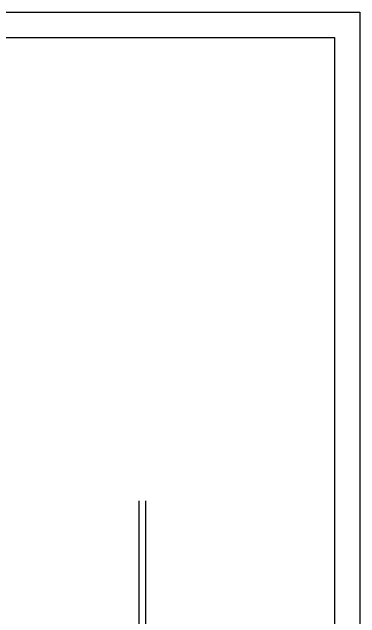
# Model space of a CAD drawing. Header units: millimetres. Extents: x 1269 to 5832, y 527 to 3540.
# Drawn here: x 2805.3 to 3010.5, y 2444.7 to 2802.1 of the extents above; entities that cross this region are included whole.
import ezdxf

# ---------------------------------------------------------------- set-up
doc = ezdxf.new("R2010")
doc.units = ezdxf.units.MM
doc.linetypes.add('phl_thick', pattern=[0])
doc.layers.add('projection', color=7, linetype='Continuous')

msp = doc.modelspace()

# ---------------------------------------------------------------- linework, layer by layer
for p, q in [((1821.475, 2802.099), (3010.475, 2802.099)), ((3010.475, 2802.099), (3010.475, 1961.099))]:
    msp.add_line(p, q)
msp.add_lwpolyline([(1891.475, 2787.099), (2995.475, 2787.099), (2995.475, 1976.099), (1891.475, 1976.099)], close=True)
at = {"layer": 'projection', "color": 7, "linetype": 'phl_thick'}
for p, q in [((2880.25, 2102.597), (2880.25, 2513.877)), ((2884.25, 2102.597), (2884.25, 2513.877))]:
    msp.add_line(p, q, dxfattribs=at)

doc.saveas('drawing.dxf')
